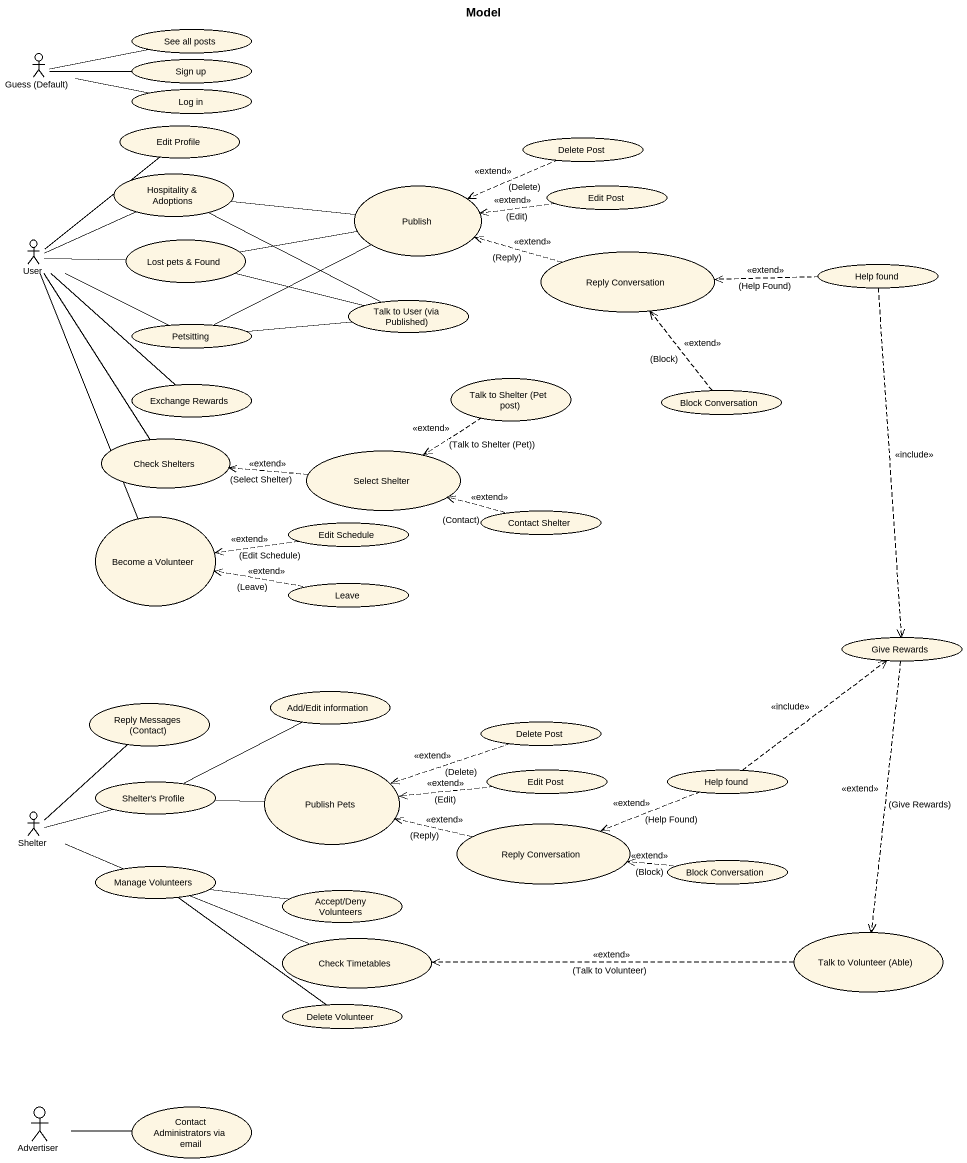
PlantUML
@startuml
title Model
actor "Guess (Default)" as Guess_Default
usecase "See all posts" as See_all_posts
usecase "Sign up" as Sign_up
usecase "Log in" as Log_in
usecase "Edit Profile" as Edit_Profile
usecase "Delete Post" as Delete_Post
usecase "Hospitality & Adoptions" as Hospitality_Adoptions
usecase Publish
usecase "Edit Post" as Edit_Post
actor User
usecase "Lost pets & Found" as Lost_pets_Found
usecase "Reply Conversation" as Reply_Conversation
usecase "Help found" as Help_found
usecase Petsitting
usecase "Talk to User (via Published)" as Talk_to_User_via_Published
usecase "Exchange Rewards" as Exchange_Rewards
usecase "Talk to Shelter (Pet post)" as Talk_to_Shelter_Pet_post
usecase "Block Conversation" as Block_Conversation
usecase "Check Shelters" as Check_Shelters
usecase "Select Shelter" as Select_Shelter
usecase "Become a Volunteer" as Become_a_Volunteer
usecase "Edit Schedule" as Edit_Schedule
usecase "Contact Shelter" as Contact_Shelter
usecase Leave
usecase "Give Rewards" as Give_Rewards
usecase "Reply Messages (Contact)" as Reply_Messages_Contact
usecase "Add/Edit information" as Add_Edit_information
usecase "Delete Post" as Delete_Post_2
usecase "Shelter's Profile" as Shelter_s_Profile
usecase "Publish Pets" as Publish_Pets
usecase "Edit Post" as Edit_Post_2
usecase "Help found" as Help_found_2
actor Shelter
usecase "Reply Conversation" as Reply_Conversation_2
usecase "Manage Volunteers" as Manage_Volunteers
usecase "Block Conversation" as Block_Conversation_2
usecase "Accept/Deny Volunteers" as Accept_Deny_Volunteers
usecase "Check Timetables" as Check_Timetables
usecase "Talk to Volunteer (Able)" as Talk_to_Volunteer_Able
usecase "Delete Volunteer" as Delete_Volunteer
actor Advertiser
usecase "Contact Administrators via email" as Contact_Administrators_via
Guess_Default -right- See_all_posts
Guess_Default -right- Sign_up
Guess_Default -right- Log_in
Edit_Profile -- User
Delete_Post .left.> Publish : <<extend>>\n(Delete)
Hospitality_Adoptions -right- Publish
Hospitality_Adoptions -right- Talk_to_User_via_Published
Edit_Post .left.> Publish : <<extend>>\n(Edit)
User -right- Hospitality_Adoptions
User -right- Lost_pets_Found
User -right- Petsitting
User -- Exchange_Rewards
User -- Check_Shelters
User -- Become_a_Volunteer
Lost_pets_Found -right- Publish
Lost_pets_Found -right- Talk_to_User_via_Published
Reply_Conversation .left.> Publish : <<extend>>\n(Reply)
Help_found .left.> Reply_Conversation : <<extend>>\n(Help Found)
Help_found ..> Give_Rewards : <<include>>
Petsitting -right- Publish
Petsitting -right- Talk_to_User_via_Published
Talk_to_Shelter_Pet_post ..> Select_Shelter : <<extend>>\n(Talk to Shelter (Pet))
Block_Conversation .up.> Reply_Conversation : <<extend>>\n(Block)
Select_Shelter .left.> Check_Shelters : <<extend>>\n(Select Shelter)
Edit_Schedule .left.> Become_a_Volunteer : <<extend>>\n(Edit Schedule)
Contact_Shelter .left.> Select_Shelter : <<extend>>\n(Contact)
Leave .left.> Become_a_Volunteer : <<extend>>\n(Leave)
Give_Rewards ..> Talk_to_Volunteer_Able : <<extend>>\n(Give Rewards)
Delete_Post_2 .left.> Publish_Pets : <<extend>>\n(Delete)
Shelter_s_Profile -right- Add_Edit_information
Shelter_s_Profile -right- Publish_Pets
Edit_Post_2 .left.> Publish_Pets : <<extend>>\n(Edit)
Help_found_2 .up.> Give_Rewards : <<include>>
Help_found_2 .left.> Reply_Conversation_2 : <<extend>>\n(Help Found)
Shelter -up- Reply_Messages_Contact
Shelter -right- Shelter_s_Profile
Shelter -right- Manage_Volunteers
Reply_Conversation_2 .left.> Publish_Pets : <<extend>>\n(Reply)
Manage_Volunteers -right- Accept_Deny_Volunteers
Manage_Volunteers -right- Check_Timetables
Manage_Volunteers -- Delete_Volunteer
Block_Conversation_2 .left.> Reply_Conversation_2 : <<extend>>\n(Block)
Talk_to_Volunteer_Able .left.> Check_Timetables : <<extend>>\n(Talk to Volunteer)
Advertiser -right- Contact_Administrators_via
@enduml
